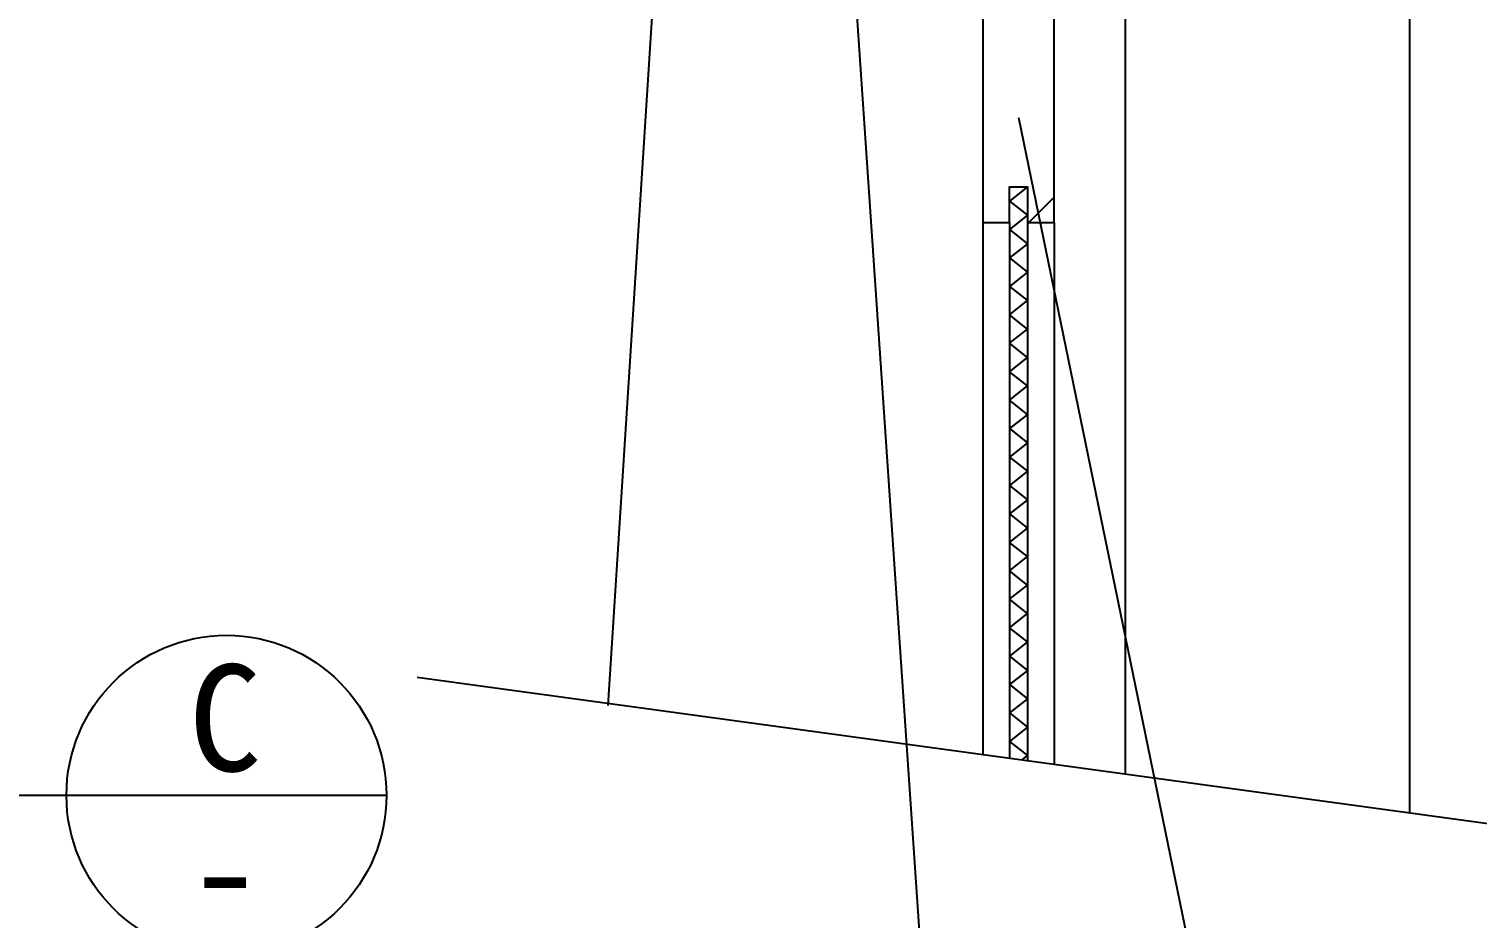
# Model space of a CAD drawing. Header units: metres. Extents: x 0 to 5410, y 0 to 6910.
# Drawn here: x 3987 to 4801, y 3350 to 3850 of the extents above; entities that cross this region are included whole.
import ezdxf

# ---------------------------------------------------------------- set-up
doc = ezdxf.new("R2010")
doc.units = ezdxf.units.M
for name, color, linetype in [('3', 3, 'Continuous'), ('4', 4, 'Continuous'), ('7', 7, 'Continuous'), ('BH', 3, 'Continuous'), ('DIM', 3, 'Continuous')]:
    doc.layers.add(name, color=color, linetype=linetype)
doc.dimstyles.get("Standard").update_dxf_attribs({"dimtxt": 2.5, "dimasz": 2.5, "dimexe": 1.25, "dimexo": 0.625, "dimtad": 1, "dimcen": 2.5, "dimazin": 3, "dimtfac": 1, "dimtmove": 0, "dimatfit": 3})

# ---------------------------------------------------------------- blocks, each defined once
blk = doc.blocks.new('BH2')
at = {"layer": 'BH'}
blk.add_lwpolyline([(0, 32), (5, 28), (0, 24), (5, 20), (0, 16), (5, 12), (0, 8), (5, 4), (0, 0)], dxfattribs=at)

msp = doc.modelspace()

# ---------------------------------------------------------------- hatches: boundary and pattern name
at = {"layer": 'BH'}
h = msp.add_hatch(dxfattribs=at)
h.set_pattern_fill('ANSI32', scale=60)
h.paths.add_polyline_path([(4523.27, 3740.93), (4538.27, 3740.93), (4538.27, 3760.93), (4548.27, 3760.93), (4548.27, 3740.93), (4563.27, 3740.93), (4563.27, 3861.16), (4523.27, 3861.16)])

# ---------------------------------------------------------------- linework, layer by layer
at = {"layer": '4'}
for p, q in [((4603.27, 4637.66), (4603.27, 3430.73)), ((4763.27, 4067.84), (4763.27, 3408.89))]:
    msp.add_line(p, q, dxfattribs=at)
msp.add_lwpolyline([(4523.27, 3861.16), (4523.27, 3740.93), (4538.27, 3740.93), (4538.27, 3760.93), (4548.27, 3760.93), (4548.27, 3740.93), (4563.27, 3740.93), (4563.27, 3861.16)], close=True, dxfattribs=at)
at = {"layer": '7'}
for p, q in [((4523.27, 3740.93), (4523.27, 3441.66)), ((4538.27, 3740.93), (4538.27, 3439.61)), ((4548.27, 3740.93), (4548.27, 3438.24)), ((4563.27, 3740.93), (4563.27, 3436.2))]:
    msp.add_line(p, q, dxfattribs=at)
at = {"layer": 'BH'}
msp.add_lwpolyline([(4545.4, 3438.64), (4548.27, 3440.93)], dxfattribs=at)
at = {"layer": 'DIM'}
for p, q in [((4432.44, 5350.28), (4312.29, 3469.11)), ((4205, 3485.1), (5409.64, 3320.65)), ((3310.8, 3418.62), (4007.73, 3418.62))]:
    msp.add_line(p, q, dxfattribs=at)
msp.add_lwpolyline([(4007.73, 3418.62), (4187.73, 3418.62)], dxfattribs=at)
msp.add_circle((4097.73, 3418.62), 90, dxfattribs=at)

# ---------------------------------------------------------------- block references
at = {"layer": '3', "xscale": -2, "yscale": 2, "zscale": 2}
for p in [(4548.27, 3696.93), (4548.27, 3568.93), (4548.27, 3440.93)]:
    msp.add_blockref('BH2', p, dxfattribs=at)
at = {"layer": '3', "xscale": 2, "yscale": 2, "zscale": 2, "rotation": 180}
for p in [(4548.27, 3696.93), (4548.27, 3568.93)]:
    msp.add_blockref('BH2', p, dxfattribs=at)

# ---------------------------------------------------------------- texts
at = {"layer": 'DIM'}
for s, p in [('C', (4076.5, 3432.22)), ('-', (4076.64, 3346.46))]:
    msp.add_text(s, height=60, dxfattribs=at).set_placement(p)

# ---------------------------------------------------------------- leaders
for points in [[(4450.24, 3889.37), (4523.99, 2804.87)], [(4543.27, 3799.98), (4717.96, 2950.59)]]:
    msp.add_leader(points, dimstyle='Standard', dxfattribs=at)

doc.saveas('drawing.dxf')
